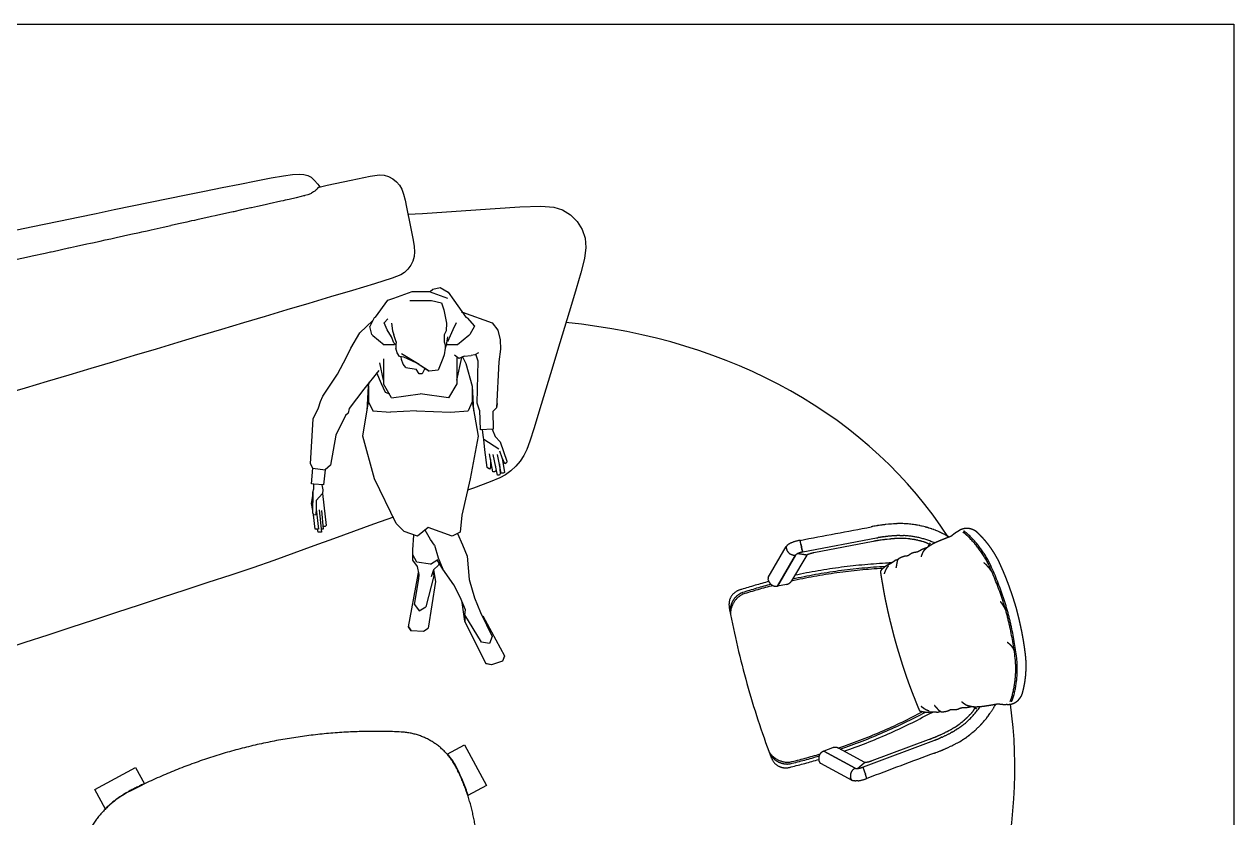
# Model space of a CAD drawing. Header units: millimetres. Extents: x 531326 to 536969, y 134342 to 139124.
# Drawn here: x 533308 to 536969, y 136461 to 138864 of the extents above; entities that cross this region are included whole.
import ezdxf

# ---------------------------------------------------------------- set-up
doc = ezdxf.new("R2010")
doc.units = ezdxf.units.MM
doc.header["$LTSCALE"] = 500
doc.linetypes.add('DASH', pattern=[0.35, 0.25, -0.1])
doc.layers.add('图框2', color=51, linetype='Continuous')

# ---------------------------------------------------------------- blocks, each defined once
blk = doc.blocks.new('A$C2E7535AB')
at = {"color": 1, "linetype": 'DASH', "ltscale": 200}
blk.add_lwpolyline([(1880.3, 1671.6), (1934.3, 1667.8), (1989, 1663.8), (2044, 1659.9), (2099.1, 1655.9), (2154.4, 1651.8), (2209.7, 1647.7), (2265.1, 1643.6), (2320.7, 1639.5), (2376.3, 1635.3), (2431.9, 1631), (2487.5, 1626.8), (2542.6, 1622.5), (2596.5, 1618.2), (2647.2, 1614), (2692.6, 1610), (2730.3, 1606), (2757.9, 1602), (2777.6, 1597.7), (2791.4, 1592.7), (2801.4, 1586.5), (2809.7, 1578.7), (2816.9, 1568), (2824, 1552.9), (2827.1, 1543.5)], dxfattribs=at)
at = {"color": 8, "linetype": 'DASH', "ltscale": 200}
for points in [[(2824.8, 1543.7), (2850.4, 1542.1), (2924.1, 1537.5), (2982.9, 1533.2), (3011.4, 1529.2), (3024.3, 1524.1), (3036.1, 1516.5), (3046.5, 1506.7), (3054.7, 1495.1), (3060.6, 1482.3), (3063.9, 1468.8), (3064.9, 1453.2), (3064.2, 1433.8), (3062.6, 1412.9), (3061.1, 1392.4), (3059.5, 1372.1), (3057.9, 1351.9), (3056.3, 1331.5), (3054.7, 1310.5), (3052.5, 1291.3), (3049.1, 1275.8), (3044, 1262.7), (3036.6, 1250.5), (3027, 1239.8), (3015.6, 1230.9), (3003, 1224.2), (2989.6, 1220), (2961.8, 1217.5), (2906, 1216.1), (2836.4, 1215.1), (2767.3, 1214.2), (2698.4, 1213.3), (2629.5, 1212.4), (2560.7, 1211.5), (2491.8, 1210.7), (2422.9, 1209.8), (2354, 1208.9), (2285.1, 1208), (2216.2, 1207.1), (2147.4, 1206.2), (2078.5, 1205.3), (2009.6, 1204.4), (1940.7, 1203.5), (1871.8, 1202.6), (1803, 1201.7), (1734.1, 1200.8)], [(1827.5, 1587.3), (1851.6, 1585.8), (1869.2, 1584.7), (1877, 1584.2), (1900.4, 1582.8), (1924.3, 1581.3), (1928.6, 1581), (1932.7, 1580.8), (1973.2, 1578.3), (1988.8, 1577.3), (1989, 1577.3), (1991.3, 1577.2), (1997.1, 1576.8)], [(1997.1, 1576.8), (2045.4, 1573.9), (2046.1, 1573.8), (2050.9, 1573.5), (2069.9, 1572.4), (2102, 1570.4), (2113.2, 1569.7), (2119, 1569.4), (2142.8, 1567.9), (2158.6, 1567), (2175.5, 1565.9), (2191.9, 1564.9), (2215.2, 1563.5), (2215.6, 1563.5)], [(2215.6, 1563.5), (2237.9, 1562.1), (2264.8, 1560.4), (2271.8, 1560), (2288.5, 1559), (2300.4, 1558.3), (2328.5, 1556.5), (2337.6, 1556), (2361.4, 1554.5)], [(2702.1, 1533.9), (2665.5, 1536), (2661.2, 1536.3), (2653.4, 1536.8), (2629.2, 1538.2), (2611, 1539.3), (2609.2, 1539.4), (2609, 1539.4), (2580, 1541.2), (2556.3, 1542.6), (2554.4, 1542.7), (2549.1, 1543), (2507.1, 1545.6), (2498.4, 1546.1), (2487.6, 1546.8), (2483.4, 1547.1), (2441.9, 1549.6), (2434.2, 1550.1), (2425.3, 1550.6), (2410.5, 1551.5), (2385.2, 1553.1), (2362.9, 1554.4), (2361.4, 1554.5)], [(2824.8, 1543.7), (2824.6, 1543.5), (2823.5, 1543.1), (2823.3, 1543), (2821.5, 1542.2), (2820.6, 1542.1), (2819.7, 1541.2), (2817.5, 1539.3), (2817.2, 1539.2), (2814.5, 1537.8), (2811.9, 1536.6), (2808.9, 1535.7), (2807.3, 1535), (2805, 1533.8), (2797.7, 1532.1), (2796.3, 1531.7), (2788.6, 1530.9), (2785.7, 1530.6), (2776.2, 1530.5), (2775.1, 1530.5), (2772.4, 1530.5), (2765.1, 1530.7), (2749.4, 1531.3), (2728, 1532.5), (2714.8, 1533.2), (2708.9, 1533.5), (2702.1, 1533.9)]]:
    blk.add_lwpolyline(points, dxfattribs=at)
at = {"color": 3, "linetype": 'DASH', "ltscale": 200}
for points in [[(3060.9, 1390.6), (3103.9, 1381.4), (3175.6, 1366.1), (3247.2, 1350.8), (3319.4, 1335.3), (3392.7, 1319.6), (3454.4, 1304.4), (3491.7, 1290.8), (3514.8, 1275.4), (3533.9, 1254.5), (3547.9, 1229.7), (3555.7, 1202.3), (3557.1, 1174.1), (3551.8, 1146.8), (3538.5, 1115.9), (3515.9, 1076.9), (3488.8, 1034.4), (3462.2, 992.9), (3435.9, 951.8), (3409.6, 910.8), (3383.4, 869.8), (3357.1, 828.7), (3330.8, 787.7), (3304.5, 746.7), (3278.1, 705.4), (3251.3, 663.7), (3228, 628.5), (3211.8, 606.7), (3198.3, 592.2), (3182.8, 579.2), (3165.8, 567.9), (3147.6, 558.6), (3128.7, 551.6), (3109.5, 547), (3078.8, 543.3), (3025.2, 539), (3005.5, 537.6)], [(2768, 521), (2703.9, 516.5), (2639.8, 512), (2575.7, 507.6), (2511.7, 503.1), (2447.5, 498.6), (2383.2, 494.1), (2316.7, 490), (2245.9, 486.7), (2173, 483.8), (2100.3, 480.9), (2027.6, 478.1), (1954.9, 475.2), (1882.2, 472.3), (1809.5, 469.4), (1736.8, 466.5), (1664.1, 463.6), (1590.4, 460.8), (1514.5, 458.2), (1452.4, 458.5), (1432.8, 462.2)]]:
    blk.add_lwpolyline(points, dxfattribs=at)
blk = doc.blocks.new('A$C29EE3049')
at = {"color": 8, "linetype": 'DASH', "ltscale": 200}
for points in [[(218.6, 917.5), (218.6, 984.5), (358.6, 984.5), (358.6, 928.3)], [(358.6, 50.3), (358.6, 0), (218.6, 0), (218.6, 67.4)]]:
    blk.add_lwpolyline(points, dxfattribs=at)
at = {"color": 1, "linetype": 'DASH', "ltscale": 200}
blk.add_lwpolyline([(308, 929.9, 0.39991), (1.2, 644.4, 0.140338), (108.5, 160.9, 0.247908), (263.8, 57.4, 0.12641), (1045.9, 172.7, 0.179144), (1147.5, 267.1, 0.108527), (1212.3, 519.6, 0.270507), (1117, 697, 0.132507)], format="xyb", close=True, dxfattribs=at)
at = {"color": 8, "linetype": 'DASH', "ltscale": 200, "elevation": 0}
blk.add_lwpolyline([(1207.3, 571.9), (1266.5, 571.9), (1266.5, 431.9), (1202.9, 431.9)], dxfattribs=at)
at = {"color": 8, "linetype": 'DASH', "ltscale": 200}
for centre, radius, start, end in [((304.5, 626), 304.9, 89.3473, 106.3584), ((280.8, -686), 1617.2, 87.2406, 89.036), ((1012.7, 526.6), 200.8, 357.9857, 13.0403), ((605.2, 540.9), 608.5, 349.6792, 357.9857), ((284.1, 256.2), 200.8, 250.9829, 264.1829), ((430.6, 1637), 1589.4, 263.9744, 267.4067)]:
    blk.add_arc(centre, radius, start, end, dxfattribs=at)
blk = doc.blocks.new('A$C39B03223')
at = {"color": 8, "linetype": 'DASH', "ltscale": 200}
for p, q in [((222.9, 805.5), (222.8, 805.4)), ((222.9, 805.5), (222.9, 805.5)), ((374.8, 818.3), (374.8, 818.3)), ((374.8, 818.3), (374.8, 818.3)), ((526.8, 805.4), (526.7, 805.5)), ((526.7, 805.5), (526.7, 805.5)), ((123.8, 638.9), (113.3, 649.2)), ((626.2, 640.1), (635.5, 649.2)), ((643.1, 630.7), (643, 630.8)), ((64.4, 553.8), (65.2, 557.3)), ((64.4, 553.8), (65.2, 557.3)), ((67.4, 566.1), (68.4, 569.5)), ((67.4, 566.1), (68.4, 569.5)), ((68.4, 569.5), (68.6, 570.3)), ((68.4, 569.5), (68.6, 570.3)), ((68.6, 570.3), (68.9, 571.3)), ((68.6, 570.3), (68.9, 571.3)), ((68.9, 571.3), (69.5, 573)), ((68.9, 571.3), (69.5, 573)), ((69.5, 573), (70.6, 576.5)), ((69.5, 573), (70.6, 576.5)), ((678.2, 576.5), (679.3, 573)), ((678.2, 576.5), (679.3, 573)), ((679.3, 573), (679.9, 571.3)), ((679.3, 573), (679.9, 571.3)), ((679.9, 571.3), (680.2, 570.3)), ((679.9, 571.3), (680.2, 570.3)), ((680.2, 570.3), (680.4, 569.5)), ((680.2, 570.3), (680.4, 569.5)), ((680.4, 569.5), (681.4, 566.1)), ((680.4, 569.5), (681.4, 566.1)), ((683.6, 557.3), (684.4, 553.8)), ((683.6, 557.3), (684.4, 553.8)), ((58.1, 518.1), (58.6, 521.7)), ((58.1, 518.1), (58.6, 521.7)), ((690.2, 521.7), (690.7, 518.1)), ((690.2, 521.7), (690.7, 518.1)), ((36.2, 269.8), (55.5, 496.5)), ((36.2, 269.8), (55.5, 496.5)), ((55.5, 496.5), (55.7, 498.4)), ((55.5, 496.5), (55.7, 498.4)), ((55.7, 498.4), (55.9, 500.2)), ((55.7, 498.4), (55.9, 500.2)), ((692.9, 500.2), (693.1, 498.4)), ((692.9, 500.2), (693.1, 498.4)), ((693.1, 498.4), (693.3, 496.5)), ((693.1, 498.4), (693.3, 496.5)), ((693.3, 496.5), (712.6, 269.8)), ((693.3, 496.5), (712.6, 269.8)), ((20.7, 270.1), (13.4, 270.7)), ((13.4, 270.7), (20.7, 270.1)), ((27.6, 269.7), (20.7, 270.1)), ((20.7, 270.1), (27.6, 269.7)), ((30.6, 269.6), (27.6, 269.7)), ((27.6, 269.7), (30.6, 269.6)), ((33, 269.6), (30.6, 269.6)), ((30.6, 269.6), (33, 269.6)), ((34.1, 269.6), (33, 269.6)), ((33, 269.6), (34.1, 269.6)), ((34.9, 269.7), (34.1, 269.6)), ((34.1, 269.6), (34.9, 269.7)), ((35.7, 269.7), (34.9, 269.7)), ((34.9, 269.7), (35.7, 269.7)), ((36, 269.7), (35.7, 269.7)), ((35.7, 269.7), (36, 269.7)), ((36.2, 269.8), (36, 269.7)), ((36, 269.7), (36.2, 269.8)), ((36.7, 252.9), (47.4, 276.3)), ((36.7, 252.9), (47.4, 276.3)), ((47.4, 276.3), (36.7, 252.9)), ((48.5, 278.9), (111.2, 213.7)), ((712.1, 252.9), (701.5, 276.3)), ((712.1, 252.9), (701.5, 276.3)), ((712.1, 252.9), (701.5, 276.3)), ((712.6, 269.8), (712.8, 269.7)), ((712.6, 269.8), (712.8, 269.7)), ((712.8, 269.7), (713.1, 269.7)), ((712.8, 269.7), (713.1, 269.7)), ((713.1, 269.7), (713.9, 269.7)), ((713.1, 269.7), (713.9, 269.7)), ((713.9, 269.7), (714.7, 269.6)), ((713.9, 269.7), (714.7, 269.6)), ((714.7, 269.6), (715.8, 269.6)), ((714.7, 269.6), (715.8, 269.6)), ((715.8, 269.6), (718.2, 269.6)), ((715.8, 269.6), (718.2, 269.6)), ((718.2, 269.6), (721.2, 269.7)), ((718.2, 269.6), (721.2, 269.7)), ((721.2, 269.7), (728.1, 270.1)), ((721.2, 269.7), (728.1, 270.1)), ((728.1, 270.1), (735.4, 270.7)), ((728.1, 270.1), (735.4, 270.7)), ((10.4, 224.8), (16.5, 224.8)), ((10.4, 224.8), (16.5, 224.8)), ((36.8, 252.2), (36.7, 252.9)), ((36.8, 252.2), (36.7, 252.9)), ((36.8, 252.2), (36.7, 252.9)), ((36.9, 251.5), (36.8, 252.2)), ((36.9, 251.5), (36.8, 252.2)), ((36.9, 251.5), (36.8, 252.2)), ((37.1, 250.9), (36.9, 251.5)), ((37.1, 250.9), (36.9, 251.5)), ((37.1, 250.9), (36.9, 251.5)), ((37.2, 250.3), (37.1, 250.9)), ((37.2, 250.3), (37.1, 250.9)), ((37.2, 250.3), (37.1, 250.9)), ((37.4, 249.7), (37.2, 250.3)), ((37.4, 249.7), (37.2, 250.3)), ((37.4, 249.7), (37.2, 250.3)), ((37.6, 249.2), (37.4, 249.7)), ((37.6, 249.2), (37.4, 249.7)), ((37.6, 249.2), (37.4, 249.7)), ((37.8, 248.7), (37.6, 249.2)), ((37.8, 248.7), (37.6, 249.2)), ((37.8, 248.7), (37.6, 249.2)), ((37.9, 248.4), (37.8, 248.7)), ((37.9, 248.4), (37.8, 248.7)), ((37.9, 248.4), (37.8, 248.7)), ((38, 248.2), (37.9, 248.4)), ((38, 248.2), (37.9, 248.4)), ((38, 248.2), (37.9, 248.4)), ((38.1, 248), (38, 248.2)), ((38.1, 248), (38, 248.2)), ((38.1, 248), (38, 248.2)), ((38.2, 247.8), (38.1, 248)), ((38.2, 247.8), (38.1, 248)), ((38.2, 247.8), (38.1, 248)), ((38.3, 247.6), (38.2, 247.8)), ((38.3, 247.6), (38.2, 247.8)), ((38.3, 247.6), (38.2, 247.8)), ((38.4, 247.4), (38.3, 247.6)), ((38.4, 247.4), (38.3, 247.6)), ((38.4, 247.4), (38.3, 247.6)), ((38.5, 247.1), (38.4, 247.4)), ((38.5, 247.1), (38.4, 247.4)), ((38.5, 247.1), (38.4, 247.4)), ((38.6, 246.9), (38.5, 247.1)), ((38.6, 246.9), (38.5, 247.1)), ((38.6, 246.9), (38.5, 247.1)), ((38.7, 246.7), (38.6, 246.9)), ((38.7, 246.7), (38.6, 246.9)), ((38.7, 246.7), (38.6, 246.9)), ((38.9, 246.5), (38.7, 246.7)), ((38.9, 246.5), (38.7, 246.7)), ((38.9, 246.5), (38.7, 246.7)), ((39, 246.4), (38.9, 246.5)), ((38.9, 246.5), (38.9, 246.5)), ((39, 246.4), (38.9, 246.5)), ((38.9, 246.5), (38.9, 246.5)), ((39, 246.4), (38.9, 246.5)), ((38.9, 246.5), (38.9, 246.5)), ((39.1, 246.3), (39, 246.4)), ((39.1, 246.3), (39, 246.4)), ((39.1, 246.3), (39, 246.4)), ((39.1, 246.2), (39.1, 246.3)), ((39.1, 246.2), (39.1, 246.3)), ((39.1, 246.2), (39.1, 246.3)), ((39.2, 246.1), (39.1, 246.2)), ((39.2, 246.1), (39.1, 246.2)), ((39.2, 246.1), (39.1, 246.2)), ((39.3, 246), (39.2, 246.1)), ((39.3, 246), (39.2, 246.1)), ((39.3, 246), (39.2, 246.1)), ((39.4, 245.9), (39.3, 246)), ((39.3, 246), (39.3, 246)), ((39.4, 245.9), (39.3, 246)), ((39.3, 246), (39.3, 246)), ((39.4, 245.9), (39.3, 246)), ((39.3, 246), (39.3, 246)), ((114.9, 168.2), (39.4, 245.9)), ((114.9, 168.2), (39.4, 245.9)), ((39.4, 245.9), (114.9, 168.2)), ((633.9, 168.2), (709.4, 245.9)), ((633.9, 168.2), (709.4, 245.9)), ((709.4, 245.9), (633.9, 168.2)), ((709.4, 245.9), (709.5, 246)), ((709.4, 245.9), (709.5, 246)), ((709.4, 245.9), (709.5, 246)), ((709.5, 246), (709.6, 246.1)), ((709.5, 246), (709.6, 246.1)), ((709.5, 246), (709.6, 246.1)), ((709.5, 246), (709.5, 246)), ((709.5, 246), (709.5, 246)), ((709.5, 246), (709.5, 246)), ((709.6, 246.1), (709.7, 246.2)), ((709.6, 246.1), (709.7, 246.2)), ((709.6, 246.1), (709.7, 246.2)), ((709.7, 246.3), (709.8, 246.4)), ((709.7, 246.3), (709.8, 246.4)), ((709.7, 246.3), (709.8, 246.4)), ((709.7, 246.2), (709.7, 246.3)), ((709.7, 246.2), (709.7, 246.3)), ((709.7, 246.2), (709.7, 246.3)), ((709.8, 246.4), (709.9, 246.5)), ((709.8, 246.4), (709.9, 246.5)), ((709.8, 246.4), (709.9, 246.5)), ((709.9, 246.5), (710.1, 246.7)), ((709.9, 246.5), (710.1, 246.7)), ((709.9, 246.5), (710.1, 246.7)), ((709.9, 246.5), (709.9, 246.5)), ((709.9, 246.5), (709.9, 246.5)), ((709.9, 246.5), (709.9, 246.5)), ((710.1, 246.7), (710.2, 246.9)), ((710.1, 246.7), (710.2, 246.9)), ((710.1, 246.7), (710.2, 246.9)), ((710.2, 246.9), (710.3, 247.1)), ((710.2, 246.9), (710.3, 247.1)), ((710.2, 246.9), (710.3, 247.1)), ((710.3, 247.1), (710.4, 247.4)), ((710.3, 247.1), (710.4, 247.4)), ((710.3, 247.1), (710.4, 247.4)), ((710.4, 247.4), (710.5, 247.6)), ((710.4, 247.4), (710.5, 247.6)), ((710.4, 247.4), (710.5, 247.6)), ((710.5, 247.6), (710.6, 247.8)), ((710.5, 247.6), (710.6, 247.8)), ((710.5, 247.6), (710.6, 247.8)), ((710.6, 247.8), (710.7, 248)), ((710.6, 247.8), (710.7, 248)), ((710.6, 247.8), (710.7, 248)), ((710.7, 248), (710.8, 248.2)), ((710.7, 248), (710.8, 248.2)), ((710.7, 248), (710.8, 248.2)), ((710.8, 248.2), (710.9, 248.4)), ((710.8, 248.2), (710.9, 248.4)), ((710.8, 248.2), (710.9, 248.4)), ((710.9, 248.4), (711, 248.7)), ((710.9, 248.4), (711, 248.7)), ((710.9, 248.4), (711, 248.7)), ((711, 248.7), (711.2, 249.2)), ((711, 248.7), (711.2, 249.2)), ((711, 248.7), (711.2, 249.2)), ((711.2, 249.2), (711.4, 249.7)), ((711.2, 249.2), (711.4, 249.7)), ((711.2, 249.2), (711.4, 249.7)), ((711.4, 249.7), (711.6, 250.3)), ((711.4, 249.7), (711.6, 250.3)), ((711.4, 249.7), (711.6, 250.3)), ((711.6, 250.3), (711.7, 250.9)), ((711.6, 250.3), (711.7, 250.9)), ((711.6, 250.3), (711.7, 250.9)), ((711.7, 250.9), (711.9, 251.5)), ((711.7, 250.9), (711.9, 251.5)), ((711.7, 250.9), (711.9, 251.5)), ((711.9, 251.5), (712, 252.2)), ((711.9, 251.5), (712, 252.2)), ((711.9, 251.5), (712, 252.2)), ((712, 252.2), (712.1, 252.9)), ((712, 252.2), (712.1, 252.9)), ((712, 252.2), (712.1, 252.9)), ((738.4, 224.8), (732.3, 224.8)), ((738.4, 224.8), (732.3, 224.8)), ((117.4, 196.3), (114.9, 168.2)), ((631.4, 196.3), (633.9, 168.2)), ((105.4, 60.5), (105.4, 60)), ((105.4, 60), (105.4, 59.7)), ((110.4, 60.7), (110.4, 59.8)), ((110.4, 59.8), (110.4, 59.7)), ((638.4, 59.8), (638.4, 60.7)), ((638.4, 59.7), (638.4, 59.8)), ((643.4, 60), (643.4, 60.5)), ((643.4, 59.7), (643.4, 60))]:
    blk.add_line(p, q, dxfattribs=at)
at = {"color": 1, "linetype": 'DASH', "ltscale": 200}
for p, q in [((112.2, 708.4), (107.4, 703.8)), ((641.4, 703.8), (637.3, 707.7)), ((71.9, 660.8), (69.7, 657.4)), ((74.2, 664.1), (71.9, 660.8)), ((77.6, 669), (75.3, 665.8)), ((81.2, 673.9), (78.8, 670.7)), ((82.4, 675.5), (81.2, 673.9)), ((86.1, 680.2), (82.4, 675.5)), ((88.6, 683.3), (86.1, 680.2)), ((662.7, 680.2), (660.2, 683.3)), ((666.4, 675.5), (662.7, 680.2)), ((667.6, 673.9), (666.4, 675.5)), ((670, 670.7), (667.6, 673.9)), ((673.5, 665.8), (671.2, 669)), ((676.9, 660.8), (674.6, 664.1)), ((679.1, 657.4), (676.9, 660.8)), ((50.1, 622.4), (48.4, 618.7)), ((51, 624.2), (50.1, 622.4)), ((54.5, 631.4), (51.8, 626)), ((57.4, 636.7), (55.5, 633.2)), ((58.3, 638.5), (57.4, 636.7)), ((61.3, 643.7), (58.3, 638.5)), ((63.3, 647.2), (61.3, 643.7)), ((105.7, 630.7), (103, 626.3)), ((105.8, 630.8), (105.7, 630.7)), ((117.1, 644.3), (115.1, 642.4)), ((121.1, 647.4), (121, 647.3)), ((633.7, 642.4), (631.7, 644.3)), ((645.8, 626.3), (643.1, 630.7)), ((687.5, 643.7), (685.5, 647.2)), ((690.5, 638.5), (687.5, 643.7)), ((691.4, 636.7), (690.5, 638.5)), ((693.3, 633.2), (691.4, 636.7)), ((697, 626), (694.3, 631.4)), ((698.7, 622.4), (697.9, 624.2)), ((700.4, 618.7), (698.7, 622.4)), ((36.7, 588.8), (35.4, 584.9)), ((37.4, 591.1), (36.9, 589.6)), ((39.3, 596.4), (37.4, 591.1)), ((40.3, 599.2), (39.6, 597.2)), ((40.7, 600.2), (40.3, 599.2)), ((42.1, 603.9), (40.7, 600.2)), ((42.8, 605.8), (42.4, 604.7)), ((43.6, 607.7), (42.8, 605.8)), ((45.1, 611.4), (43.6, 607.7)), ((46.7, 615.1), (45.1, 611.4)), ((48.4, 618.7), (46.7, 615.1)), ((83.6, 586.9), (81.6, 581.7)), ((84.5, 589.2), (83.6, 586.9)), ((85.6, 592), (84.5, 589.2)), ((85.8, 592.5), (85.6, 592)), ((86.7, 594.6), (85.8, 592.5)), ((88, 597.5), (87.8, 597.1)), ((88.9, 599.6), (88, 597.5)), ((90.1, 602.2), (88.9, 599.6)), ((90.2, 602.4), (90.1, 602.2)), ((92.5, 607.3), (91.7, 605.7)), ((94.2, 610.5), (93.3, 608.9)), ((95, 612.1), (94.9, 612)), ((98.4, 618.4), (96.7, 615.3)), ((100.2, 621.6), (98.4, 618.4)), ((650.4, 618.4), (648.6, 621.6)), ((652.1, 615.3), (650.4, 618.4)), ((653.9, 612), (653.8, 612.1)), ((655.5, 608.9), (654.6, 610.5)), ((657.1, 605.7), (656.3, 607.3)), ((658.7, 602.2), (658.6, 602.4)), ((659.9, 599.6), (658.7, 602.2)), ((660.8, 597.5), (659.9, 599.6)), ((661, 597.1), (660.8, 597.5)), ((663, 592.5), (662.1, 594.6)), ((663.2, 592), (663, 592.5)), ((664.3, 589.2), (663.2, 592)), ((665.2, 586.9), (664.3, 589.2)), ((667.2, 581.7), (665.2, 586.9)), ((702.1, 615.1), (700.4, 618.7)), ((703.7, 611.4), (702.1, 615.1)), ((705.2, 607.7), (703.7, 611.4)), ((706, 605.8), (705.2, 607.7)), ((706.4, 604.7), (706, 605.8)), ((708.1, 600.2), (706.7, 603.9)), ((708.5, 599.2), (708.1, 600.2)), ((709.2, 597.2), (708.5, 599.2)), ((711.4, 591.1), (709.5, 596.4)), ((711.9, 589.6), (711.4, 591.1)), ((713.4, 584.9), (712.1, 588.8)), ((26.8, 549.7), (26.1, 545.7)), ((28.3, 557.6), (27.2, 551.7)), ((28.8, 559.6), (28.3, 557.6)), ((29.2, 561.6), (28.8, 559.6)), ((30.1, 565.5), (29.2, 561.6)), ((30.5, 567.5), (30.1, 565.5)), ((30.6, 567.6), (30.5, 567.5)), ((31, 569.4), (30.6, 567.6)), ((31.5, 571.4), (31, 569.4)), ((33.1, 577.2), (31.5, 571.4)), ((34.8, 583), (33.1, 577.2)), ((35.4, 584.9), (35.1, 583.9)), ((73.2, 552.5), (72.9, 551.3)), ((73.8, 555.1), (73.2, 552.5)), ((74.6, 558.3), (74.5, 557.8)), ((74.8, 559.2), (74.6, 558.3)), ((74.9, 559.6), (74.8, 559.2)), ((75, 560), (74.9, 559.6)), ((75.1, 560.1), (75, 560)), ((75.2, 560.5), (75.1, 560.1)), ((75.3, 560.9), (75.2, 560.5)), ((75.5, 561.8), (75.3, 560.9)), ((76, 563.5), (75.5, 561.8)), ((76.5, 565.3), (76, 563.5)), ((76.6, 565.9), (76.5, 565.3)), ((77.4, 568.7), (77.4, 568.6)), ((78, 570.5), (77.8, 569.9)), ((79.6, 575.6), (78.5, 572.2)), ((80.8, 579.1), (79.6, 575.6)), ((669.2, 575.6), (668.1, 579.1)), ((670.3, 572.2), (669.2, 575.6)), ((671, 569.9), (670.8, 570.5)), ((671.4, 568.6), (671.4, 568.7)), ((672.4, 565.3), (672.2, 565.9)), ((672.8, 563.5), (672.4, 565.3)), ((673.3, 561.8), (672.8, 563.5)), ((673.5, 560.9), (673.3, 561.8)), ((673.6, 560.5), (673.5, 560.9)), ((673.8, 560.1), (673.6, 560.5)), ((673.8, 560), (673.8, 560.1)), ((673.9, 559.6), (673.8, 560)), ((674, 559.2), (673.9, 559.6)), ((674.2, 558.3), (674, 559.2)), ((674.3, 557.8), (674.2, 558.3)), ((675.6, 552.5), (675, 555.1)), ((675.9, 551.3), (675.6, 552.5)), ((713.7, 583.9), (713.4, 584.9)), ((715.7, 577.2), (714, 583)), ((717.3, 571.4), (715.7, 577.2)), ((717.8, 569.4), (717.3, 571.4)), ((718.2, 567.6), (717.8, 569.4)), ((718.3, 567.5), (718.2, 567.6)), ((718.7, 565.5), (718.3, 567.5)), ((719.6, 561.6), (718.7, 565.5)), ((720, 559.6), (719.6, 561.6)), ((720.5, 557.6), (720, 559.6)), ((721.6, 551.7), (720.5, 557.6)), ((722.7, 545.7), (722, 549.7)), ((21.7, 517.8), (21.1, 513.8)), ((21.9, 519.8), (21.7, 517.8)), ((22.5, 523.8), (22.2, 521.8)), ((22.8, 525.8), (22.5, 523.8)), ((23, 527.8), (22.8, 525.8)), ((23.3, 529.8), (23, 527.8)), ((23.7, 531.8), (23.3, 529.8)), ((24, 533.8), (23.7, 531.8)), ((25.4, 541.8), (24, 533.8)), ((26.1, 545.7), (25.4, 541.8)), ((66.7, 515.6), (66.2, 512)), ((67.2, 519.2), (66.9, 517.4)), ((67.5, 521), (67.2, 519.2)), ((68.3, 526.3), (67.8, 522.8)), ((69.4, 532.8), (68.3, 526.3)), ((69.5, 533.5), (69.4, 532.8)), ((69.9, 535.8), (69.5, 533.5)), ((70.2, 537.1), (69.9, 535.8)), ((70.8, 540.6), (70.4, 538.6)), ((70.9, 541.4), (70.8, 540.6)), ((71.5, 544.2), (70.9, 541.4)), ((72.2, 547.7), (71.8, 546)), ((677, 546), (676.6, 547.7)), ((677.9, 541.4), (677.3, 544.2)), ((678, 540.6), (677.9, 541.4)), ((678.4, 538.6), (678, 540.6)), ((678.9, 535.8), (678.6, 537.1)), ((679.3, 533.5), (678.9, 535.8)), ((679.4, 532.8), (679.3, 533.5)), ((680.5, 526.3), (679.4, 532.8)), ((681, 522.8), (680.5, 526.3)), ((681.6, 519.2), (681.3, 521)), ((681.9, 517.4), (681.6, 519.2)), ((682.6, 512), (682.1, 515.6)), ((723.4, 541.8), (722.7, 545.7)), ((724.8, 533.8), (723.4, 541.8)), ((725.1, 531.8), (724.8, 533.8)), ((725.5, 529.8), (725.1, 531.8)), ((725.8, 527.8), (725.5, 529.8)), ((726, 525.8), (725.8, 527.8)), ((726.3, 523.8), (726, 525.8)), ((726.6, 521.8), (726.3, 523.8)), ((727.1, 517.8), (726.9, 519.8)), ((727.7, 513.8), (727.1, 517.8)), ((19.4, 497.8), (19, 493.8)), ((19.5, 499.8), (19.4, 497.8)), ((20.2, 505.8), (19.7, 501.8)), ((20.4, 507.8), (20.2, 505.8)), ((63, 483.1), (47.7, 301.3)), ((63.3, 486.7), (63, 483.1)), ((63.6, 490.3), (63.4, 488.5)), ((64.1, 495.3), (64, 493.9)), ((64.6, 499.4), (64.4, 497.6)), ((65.1, 504), (64.8, 501.1)), ((65.2, 504.8), (65.1, 504)), ((65.7, 508.4), (65.5, 506.9)), ((66.2, 512), (65.7, 508.4)), ((683.1, 508.4), (682.6, 512)), ((683.3, 506.9), (683.1, 508.4)), ((683.7, 504), (683.6, 504.8)), ((684, 501.1), (683.7, 504)), ((684.4, 497.6), (684.2, 499.4)), ((684.8, 493.9), (684.7, 495.3)), ((685.4, 488.5), (685.2, 490.3)), ((685.8, 483.1), (685.5, 486.7)), ((701.1, 301.3), (685.8, 483.1)), ((728.6, 505.8), (728.4, 507.8)), ((729.1, 501.8), (728.6, 505.8)), ((729.4, 497.8), (729.3, 499.8)), ((729.8, 493.8), (729.4, 497.8)), ((48.5, 278.9), (111.2, 213.7)), ((700.3, 278.9), (637.6, 213.7)), ((700.3, 278.9), (637.6, 213.7)), ((0.2, 244.7), (0.2, 244.6)), ((0.2, 244.6), (0.4, 243.2)), ((0.4, 243.2), (0.6, 241.8)), ((0.6, 241.8), (0.8, 240.6)), ((0.8, 240.6), (1.1, 239.4)), ((1.1, 239.4), (1.3, 238.3)), ((1.3, 238.3), (1.6, 237.2)), ((1.6, 237.2), (1.8, 236.1)), ((1.8, 236.1), (2.1, 235)), ((2.1, 235), (2.5, 234)), ((2.5, 234), (2.8, 233.1)), ((2.8, 233.1), (3, 232.5)), ((3, 232.5), (3.2, 232)), ((3.2, 232), (3.4, 231.6)), ((3.4, 231.6), (3.6, 231.1)), ((3.6, 231.1), (3.8, 230.6)), ((3.8, 230.6), (4.1, 230.1)), ((4.1, 230.1), (4.3, 229.7)), ((4.3, 229.7), (4.5, 229.3)), ((4.5, 229.3), (4.8, 228.9)), ((4.8, 228.9), (5, 228.5)), ((5, 228.5), (5.2, 228.2)), ((5.2, 228.2), (5.4, 227.8)), ((5.4, 227.8), (5.7, 227.5)), ((5.7, 227.5), (5.9, 227.2)), ((5.9, 227.2), (6.2, 226.8)), ((6.2, 226.8), (6.5, 226.5)), ((6.5, 226.5), (6.7, 226.3)), ((6.7, 226.3), (6.9, 226.1)), ((82.2, 148.4), (6.9, 226.1)), ((666.6, 148.4), (741.9, 226.1)), ((742.1, 226.3), (741.9, 226.1)), ((742.3, 226.5), (742.1, 226.3)), ((742.6, 226.8), (742.3, 226.5)), ((742.9, 227.2), (742.6, 226.8)), ((743.1, 227.5), (742.9, 227.2)), ((743.4, 227.8), (743.1, 227.5)), ((743.6, 228.2), (743.4, 227.8)), ((743.8, 228.5), (743.6, 228.2)), ((744, 228.9), (743.8, 228.5)), ((744.3, 229.3), (744, 228.9)), ((744.5, 229.7), (744.3, 229.3)), ((744.7, 230.1), (744.5, 229.7)), ((745, 230.6), (744.7, 230.1)), ((745.2, 231.1), (745, 230.6)), ((745.4, 231.6), (745.2, 231.1)), ((745.6, 232), (745.4, 231.6)), ((745.8, 232.5), (745.6, 232)), ((746, 233.1), (745.8, 232.5)), ((746.3, 234), (746, 233.1)), ((746.7, 235), (746.3, 234)), ((747, 236.1), (746.7, 235)), ((747.2, 237.2), (747, 236.1)), ((747.5, 238.3), (747.2, 237.2)), ((747.8, 239.4), (747.5, 238.3)), ((748, 240.6), (747.8, 239.4)), ((748.2, 241.8), (748, 240.6)), ((748.4, 243.2), (748.2, 241.8)), ((748.6, 244.6), (748.4, 243.2)), ((748.6, 244.7), (748.6, 244.6)), ((117.4, 196.3), (114.9, 168.2)), ((631.4, 196.3), (633.9, 168.2)), ((91.9, 146.8), (85.9, 146.8)), ((657, 146.8), (662.9, 146.8))]:
    blk.add_line(p, q, dxfattribs=at)
at = {"color": 8, "linetype": 'DASH', "ltscale": 200}
for centre, radius, start, end in [((283.3, 494.1), 317.2, 100.9934, 121.0478), ((373.4, -94.4), 912.4, 93.0496, 99.4918), ((373.4, -94.9), 908.3, 93.0488, 99.4918), ((382.1, -152.1), 970.5, 90.4352, 93.3845), ((382.1, -152.6), 966.4, 90.4352, 93.3852), ((367.5, -152.1), 970.5, 86.6155, 89.5648), ((367.5, -152.6), 966.4, 86.6148, 89.5648), ((376.2, -94.9), 908.3, 80.5082, 86.9512), ((376.2, -94.4), 912.4, 80.5082, 86.9504), ((466.3, 494.1), 317.2, 58.9522, 79.0066), ((283.3, 493.7), 313, 100.9934, 121.0529), ((466.3, 493.7), 313, 58.9471, 79.0066), ((160.2, 696.5), 80.2, 120.265, 132.6692), ((160.1, 696.3), 75.9, 120.2441, 132.6693), ((589.6, 696.3), 75.9, 47.3307, 59.7559), ((589.5, 696.5), 80.2, 47.3308, 59.735), ((305.2, 503.2), 245.4, 139.7643, 151.7296), ((305.2, 503.2), 245.4, 139.7643, 151.7296), ((443.6, 503.2), 245.4, 28.2704, 39.9943), ((443.6, 503.2), 245.4, 28.2704, 39.9943), ((308.4, 499.8), 249.9, 151.3685, 162.1235), ((308.4, 499.8), 249.9, 151.3685, 162.1235), ((440.5, 499.8), 249.9, 17.8765, 28.6315), ((440.5, 499.8), 249.9, 17.8765, 28.6315), ((753.3, 412.7), 703.2, 168.4262, 170.9329), ((753.3, 412.7), 703.2, 168.4262, 170.9329), ((242.7, 516.7), 182.1, 164.2483, 167.093), ((242.7, 516.7), 182.1, 164.2483, 167.093), ((506.1, 516.7), 182.1, 12.907, 15.7517), ((506.1, 516.7), 182.1, 12.907, 15.7517), ((-4.5, 412.7), 703.2, 9.0671, 11.5738), ((-4.5, 412.7), 703.2, 9.0671, 11.5738), ((677.5, 431.6), 625.4, 172.0506, 173.7105), ((677.5, 431.6), 625.4, 172.0506, 173.7105), ((-118.7, 548.4), 179.3, 351.4355, 352.0157), ((-118.7, 548.4), 179.3, 351.4355, 352.0157), ((303.4, 492.1), 165.8, 169.6709, 173.7541), ((445.4, 492.1), 165.8, 6.2459, 9.7717), ((867.5, 548.4), 179.3, 187.9843, 188.5645), ((867.5, 548.4), 179.3, 187.9843, 188.5645), ((71.3, 431.6), 625.4, 6.2895, 7.9494), ((71.3, 431.6), 625.4, 6.2895, 7.9494), ((1842.2, 119.8), 1747.8, 167.0971, 176.461), ((1842.8, 119.8), 1738.4, 167.4307, 176.7656), ((-1094, 119.8), 1738.4, 3.2344, 12.5231), ((-1093.4, 119.8), 1747.8, 3.539, 12.9029), ((-4.2, 82.5), 189, 84.6575, 88.7198), ((-4.2, 82.5), 189, 84.6575, 88.7198), ((103.2, 263), 67.3, 174.2007, 188.641), ((103.2, 263), 67.3, 174.2007, 188.641), ((39.6, 279.9), 8.51, 334.9535, 9.0971), ((39.6, 279.9), 8.51, 334.9535, 9.0971), ((39.6, 279.9), 8.51, 334.9536, 9.0968), ((65.5, 283.6), 17.6, 187.6845, 195.5466), ((65.5, 283.6), 17.6, 187.6845, 195.5466), ((709.2, 279.9), 8.51, 170.9032, 205.0464), ((709.2, 279.9), 8.51, 170.9029, 205.0465), ((709.2, 279.9), 8.51, 170.9029, 205.0465), ((645.6, 263), 67.3, 351.359, 5.7993), ((645.6, 263), 67.3, 351.359, 5.7993), ((753, 82.5), 189, 91.2802, 95.3425), ((753, 82.5), 189, 91.2802, 95.3425), ((14.3, 250.1), 25.4, 275.0095, 350.5318), ((14.3, 250.1), 25.4, 275.0095, 350.5318), ((734.5, 250.1), 25.4, 189.4682, 264.9905), ((734.5, 250.1), 25.4, 189.4682, 264.9905), ((653.6, 198.2), 22.3, 135.9299, 185.0504), ((1842.8, 119.8), 1738.4, 178.9814, 181.9544), ((1843.1, 119.8), 1733.7, 178.825, 181.9544), ((-1094.3, 119.8), 1733.7, 358.0456, 1.175), ((-1094, 119.8), 1738.4, 358.0456, 1.0186), ((164.2, 67.3), 59.3, 187.3969, 263.098), ((177.5, 73.8), 68.5, 191.8564, 252.7057), ((584.6, 67.3), 59.3, 276.902, 352.6031), ((571.3, 73.8), 68.5, 287.2943, 348.1436)]:
    blk.add_arc(centre, radius, start, end, dxfattribs=at)
at = {"color": 1, "linetype": 'DASH', "ltscale": 200}
for centre, radius, start, end in [((316, 494.1), 295.8, 134.8332, 140.2284), ((432.8, 494.1), 295.8, 39.7716, 45.1668), ((267.5, 530.7), 234.9, 144.8954, 145.3794), ((207.4, 576.2), 159.6, 143.7231, 144.4432), ((541.4, 576.2), 159.6, 35.5568, 36.2769), ((481.3, 530.7), 234.9, 34.6206, 35.1046), ((199.1, 553.3), 164.2, 153.7174, 154.4191), ((221.7, 544.8), 188.3, 152.0153, 152.6269), ((278.3, 521), 249.3, 146.8057, 149.5751), ((345.2, 478.7), 283.6, 149.1609, 149.743), ((453.4, 414.3), 409.5, 148.8281, 149.1885), ((173.1, 587.4), 80.1, 140.6657, 147.1587), ((162.5, 595), 67.1, 134.9624, 139.9459), ((140.7, 617.6), 35.6, 123.4972, 131.5204), ((608.1, 617.6), 35.6, 48.4796, 55.3369), ((586.3, 595), 67.1, 40.0541, 45.0376), ((575.7, 587.4), 80.1, 32.8413, 39.3343), ((295.4, 414.3), 409.5, 30.8115, 31.1719), ((403.6, 478.7), 283.6, 30.257, 30.8391), ((470.5, 521), 249.3, 30.4249, 33.1943), ((527.1, 544.8), 188.3, 27.3731, 27.9847), ((549.7, 553.3), 164.2, 25.5809, 26.2826), ((186.7, 540.1), 157.7, 161.693, 162.0195), ((172.5, 548.9), 141.4, 160.0402, 160.3955), ((185.3, 548), 153.7, 158.347, 158.6705), ((444.1, 442.6), 388.4, 156.7642, 156.9723), ((337.8, 488.4), 272.7, 156.492, 156.7879), ((243.6, 531.1), 169.2, 154.2414, 155.0516), ((496.7, 409.3), 450.1, 154.1331, 154.2871), ((218.9, 545), 140.9, 153.035, 153.7663), ((299.6, 504.7), 231, 152.3505, 152.7578), ((428.4, 436.4), 376.9, 151.9336, 152.2074), ((226.4, 544.1), 148, 151.6266, 151.9369), ((410.3, 444.7), 356.9, 151.4605, 151.6206), ((338.5, 444.7), 356.9, 28.3794, 28.5395), ((522.4, 544.1), 148, 28.0631, 28.3734), ((320.4, 436.4), 376.9, 27.7926, 28.0664), ((449.2, 504.7), 231, 27.2422, 27.6495), ((529.9, 545), 140.9, 26.2337, 26.965), ((252.1, 409.3), 450.1, 25.7129, 25.8669), ((505.2, 531.1), 169.2, 24.9484, 25.7586), ((411, 488.4), 272.7, 23.2121, 23.508), ((304.7, 442.6), 388.4, 23.0277, 23.2358), ((563.5, 548), 153.7, 21.3295, 21.653), ((576.3, 548.9), 141.4, 19.6045, 19.9598), ((562.1, 540.1), 157.7, 17.9805, 18.307), ((1215.2, 330.8), 1208.4, 169.4663, 169.562), ((219.2, 526), 193, 162.5379, 162.8201), ((326.1, 494.7), 259.4, 167.7977, 168.1973), ((311.5, 498.4), 244.3, 167.5132, 167.9376), ((259.7, 510.4), 191.1, 166.0317, 166.4804), ((514.5, 447.3), 453.6, 165.906, 166.069), ((371.9, 482.8), 306.7, 164.0575, 164.2671), ((263, 513.6), 193.5, 163.5089, 163.9904), ((405, 472.2), 341.5, 163.359, 163.5689), ((217.5, 528.5), 145.7, 162.9397, 163.2541), ((239, 521.9), 168.2, 162.5971, 162.9384), ((241.8, 523.6), 170.4, 160.0687, 160.9671), ((507, 523.6), 170.4, 19.0329, 19.9313), ((509.8, 521.9), 168.2, 17.0616, 17.4029), ((531.3, 528.5), 145.7, 16.7459, 17.0603), ((343.9, 472.2), 341.5, 16.4311, 16.641), ((485.8, 513.6), 193.5, 16.0096, 16.4911), ((377, 482.8), 306.7, 15.7329, 15.9425), ((234.3, 447.3), 453.6, 13.931, 14.094), ((489.1, 510.4), 191.1, 13.5196, 13.9683), ((437.3, 498.4), 244.3, 12.0624, 12.4868), ((422.7, 494.7), 259.4, 11.8027, 12.2023), ((529.6, 526), 193, 17.1799, 17.4621), ((-466.4, 330.8), 1208.4, 10.438, 10.5337), ((993.6, 391), 980.2, 172.8035, 173.0394), ((927.8, 398.7), 913.9, 172.2549, 172.3814), ((306.7, 481.9), 242.4, 171.5892, 172.0184), ((506.8, 451.2), 444.8, 170.748, 170.9817), ((400.7, 480.3), 335.3, 169.993, 170.263), ((286.5, 501.9), 219.1, 168.3977, 168.8759), ((462.3, 501.9), 219.1, 11.1241, 11.6023), ((348.1, 480.3), 335.3, 9.737, 10.007), ((242, 451.2), 444.8, 9.0183, 9.252), ((442.1, 481.9), 242.4, 7.9816, 8.4108), ((-179, 398.7), 913.9, 7.6186, 7.7451), ((-244.8, 391), 980.2, 6.9606, 7.1965), ((-98877.5, 8834.2), 99247.6, 355.050568, 355.177047), ((6177.7, -38.6), 6181.6, 175.05984, 175.09727), ((418.5, 461.5), 400.8, 174.2216, 174.5099), ((324.1, 472.9), 305.7, 173.0532, 173.4312), ((519.7, 447.4), 458.1, 174.8458, 175.0733), ((284.1, 470), 221.5, 174.2506, 174.7212), ((372.2, 460.4), 310.1, 173.7918, 174.1181), ((1268.3, 361.4), 1211.6, 173.5472, 173.6535), ((629.1, 432.7), 568.4, 173.0869, 173.262), ((1021.1, 384.1), 963.5, 172.6767, 172.8046), ((1843.1, 119.8), 1733.7, 167.6636, 176.9207), ((-1094.3, 119.8), 1733.7, 3.0793, 12.2976), ((-272.3, 384.1), 963.5, 7.1954, 7.3233), ((119.7, 432.7), 568.4, 6.738, 6.9131), ((-519.5, 361.4), 1211.6, 6.3465, 6.4528), ((376.6, 460.4), 310.1, 5.8819, 6.2082), ((464.7, 470), 221.5, 5.2788, 5.7494), ((229.1, 447.4), 458.1, 4.9267, 5.1542), ((424.7, 472.9), 305.7, 6.5688, 6.9468), ((330.3, 461.5), 400.8, 5.4901, 5.7784), ((-5428.9, -38.6), 6181.6, 4.90273, 4.94016), ((99626.3, 8834.2), 99247.6, 184.822953, 184.949432), ((138.8, 292.5), 91.5, 174.5136, 186.2365), ((610, 292.5), 91.5, 353.7635, 5.4864), ((129.5, 259), 130.1, 174.5008, 186.3287), ((89.5, 288), 42, 187.3967, 189.2659), ((683.3, 283.6), 17.6, 344.4534, 352.3155), ((683.3, 283.6), 17.6, 344.4534, 352.3155), ((659.3, 288), 42, 350.7341, 352.6033), ((619.3, 259), 130.1, 353.6713, 5.4992), ((10.1, 229.2), 4.48, 224.372, 274.3697), ((10.1, 229.2), 4.48, 224.372, 274.3697), ((738.7, 229.2), 4.48, 265.6303, 315.628), ((738.7, 229.2), 4.48, 265.6303, 315.628), ((95.2, 198.2), 22.3, 354.9496, 44.0701), ((95.2, 198.2), 22.3, 354.9496, 44.0701), ((653.6, 198.2), 22.3, 135.9299, 185.0504), ((85.8, 151.9), 5.05, 223.8501, 271.2745), ((91.8, 170), 23.2, 270.1656, 355.5549), ((1842.2, 119.8), 1747.8, 179.1098, 181.9544), ((657, 170), 23.2, 184.4451, 269.8344), ((-1093.4, 119.8), 1747.8, 358.0456, 0.8902), ((663, 151.9), 5.05, 268.7255, 316.1499), ((141.7, 56.2), 46.4, 175.0539, 240.5608), ((607.1, 56.2), 46.4, 299.4392, 4.9461), ((146.5, 72.3), 62.9, 243.9475, 268.5751), ((374.4, 2688.6), 2689, 265.1044, 274.8956), ((602.3, 72.3), 62.9, 271.4249, 296.0525)]:
    blk.add_arc(centre, radius, start, end, dxfattribs=at)
for points, weights in [([(325.1, 844.7), (274, 842), (223.6, 833.6)], [1, 0.998419789015, 1]), ([(374.8, 846.4), (349.9, 846.2), (325.1, 844.7)], [1, 0.999668656985, 1]), ([(424.5, 844.7), (399.7, 846.2), (374.8, 846.4)], [1, 0.999668656985, 1]), ([(526, 833.6), (475.6, 842), (424.5, 844.7)], [1, 0.998419789015, 1]), ([(223.6, 833.6), (169.3, 823), (121.8, 794.5)], [1, 0.984717516335, 1]), ([(627.8, 794.5), (580.4, 823), (526, 833.6)], [1, 0.984717516335, 1]), ([(108.4, 781.2), (94, 762), (102.8, 739.6)], [1, 0.874179481638, 1]), ([(121.8, 794.5), (113.7, 789.3), (108.4, 781.2)], [1, 0.977779726856, 1]), ([(641.2, 781.2), (635.9, 789.3), (627.8, 794.5)], [1, 0.977779726856, 1]), ([(646.8, 739.6), (655.6, 762), (641.2, 781.2)], [1, 0.874179481638, 1])]:
    blk.add_rational_spline(points, weights, degree=2, dxfattribs=at)
at = {"color": 8, "linetype": 'DASH', "ltscale": 200}
for points in [[(214.8, 788.7), (233.4, 800.8), (254.3, 805.6)], [(342, 804.9), (358.1, 811.3), (374.8, 813.8)], [(465.8, 791.6), (481, 804.1), (499, 805.2)], [(151.3, 531.9), (154.9, 530.1), (158.5, 528.4)], [(598.3, 531.9), (594.7, 530.1), (591.2, 528.4)], [(146.2, 508.2), (151.6, 500.7), (154.2, 498.4), (161.2, 492.4), (166.5, 488.6)], [(603.5, 508.2), (598, 500.7), (595.5, 498.4), (588.4, 492.4), (583.1, 488.6)]]:
    blk.add_open_spline(points, degree=2, dxfattribs=at)
at = {"color": 1, "linetype": 'DASH', "ltscale": 200}
for points, knots in [([(102.8, 739.6), (103.3, 737.4), (106.2, 725.8), (111.5, 715.5)], [0.581833165, 0.581833165, 0.581833165, 0.58298037, 0.587801886, 0.587801886, 0.587801886]), ([(638.1, 715.5), (643.4, 725.8), (646.4, 737.4), (646.8, 739.6)], [0.412198114, 0.412198114, 0.412198114, 0.41701963, 0.418166835, 0.418166835, 0.418166835]), ([(111.5, 715.5), (114.4, 684.7), (118.4, 656.6), (123.2, 640.2), (125.2, 635.2)], [0.58780189, 0.58780189, 0.58780189, 0.60073596, 0.61367003, 0.62060478, 0.62060478, 0.62060478]), ([(624.4, 635.2), (626.4, 640.2), (631.2, 656.6), (635.2, 684.7), (638.1, 715.5)], [0.37939522, 0.37939522, 0.37939522, 0.38632997, 0.39926404, 0.41219811, 0.41219811, 0.41219811]), ([(125.2, 635.2), (125.7, 619.8), (130.6, 604.9), (128.3, 592.4), (130.4, 580.8), (133.9, 572), (131.8, 566.2), (132.1, 552.1), (134.3, 543.5), (135.5, 541.6)], [0.6206048, 0.6206048, 0.6206048, 0.6405694, 0.660534, 0.6804986, 0.7004632, 0.7204278, 0.7403924, 0.7603569, 0.7681499, 0.7681499, 0.7681499]), ([(614.1, 541.6), (615.3, 543.5), (617.6, 552.1), (617.8, 566.2), (615.7, 572), (619.2, 580.8), (621.4, 592.4), (619, 604.9), (623.9, 619.8), (624.4, 635.2)], [0.2318501, 0.2318501, 0.2318501, 0.2396431, 0.2596076, 0.2795722, 0.2995368, 0.3195014, 0.339466, 0.3594306, 0.3793952, 0.3793952, 0.3793952]), ([(135.5, 541.6), (136.8, 537.4), (135.9, 532.8), (138.2, 527.8), (142.7, 514.6), (143.6, 505.2), (147.9, 492.7), (152.3, 484.7)], [0.7681499, 0.7681499, 0.7681499, 0.7832913, 0.8005398, 0.8177883, 0.8350368, 0.8522853, 0.8695338, 0.8695338, 0.8695338]), ([(597.3, 484.7), (601.7, 492.7), (606, 505.2), (606.9, 514.6), (611.4, 527.8), (613.7, 532.8), (612.8, 537.4), (614.1, 541.6)], [0.1304662, 0.1304662, 0.1304662, 0.1477147, 0.1649632, 0.1822117, 0.1994602, 0.2167087, 0.2318501, 0.2318501, 0.2318501]), ([(155.9, 480.2), (161.2, 479.2), (188.8, 476.3), (229.1, 472.1), (273.3, 469.2), (300.5, 467.8), (329.3, 467.2), (356.1, 466.4), (372, 466.4), (374.8, 466.4)], [0.8750224, 0.8750224, 0.8750224, 0.8849988, 0.9034497, 0.9219005, 0.9403513, 0.9588022, 0.977253, 0.9957038, 1, 1, 1]), ([(374.8, 466.4), (377.6, 466.4), (393.5, 466.4), (420.3, 467.2), (449.1, 467.8), (476.3, 469.2), (520.6, 472.1), (560.8, 476.3), (588.5, 479.2), (593.7, 480.2)], [0, 0, 0, 0.0042962, 0.022747, 0.0411978, 0.0596487, 0.0780995, 0.0965503, 0.1150012, 0.1249776, 0.1249776, 0.1249776])]:
    blk.add_open_spline(points, degree=2, knots=knots, dxfattribs=at)
at = {"color": 8, "linetype": 'DASH', "ltscale": 200}
for points, knots in [([(125.2, 635.2), (127, 630.9), (133.2, 619), (146.6, 610.9)], [0, 0, 0, 0.316865, 1, 1, 1]), ([(624.4, 635.2), (622.7, 630.9), (616.4, 619), (603.1, 610.9)], [0, 0, 0, 0.316865, 1, 1, 1]), ([(135.5, 541.6), (137.4, 538.7), (146.1, 534.4), (151.3, 531.9)], [0, 0, 0, 0.2655719, 0.701176, 0.701176, 0.701176]), ([(614.1, 541.6), (612.2, 538.7), (603.5, 534.4), (598.3, 531.9)], [0, 0, 0, 0.2655719, 0.701176, 0.701176, 0.701176])]:
    blk.add_open_spline(points, degree=2, knots=knots, dxfattribs=at)
at = {"color": 1, "linetype": 'DASH', "ltscale": 200}
for points in [[(152.3, 484.7), (153.1, 483.5), (153.9, 482.3)], [(153.9, 482.3), (154.9, 481.2), (155.9, 480.2)], [(593.7, 480.2), (594.7, 481.2), (595.7, 482.3)], [(595.7, 482.3), (596.5, 483.5), (597.3, 484.7)]]:
    blk.add_open_spline(points, degree=2, dxfattribs=at)
blk = doc.blocks.new('A$C0ACF2E9F')
at = {"color": 8}
for p, q in [((361.9, 1129.8), (370.4, 1137)), ((370.4, 1137), (391.8, 1142.7)), ((391.8, 1142.7), (416, 1128.4)), ((196.6, 1052.9), (233.7, 1104.2)), ((233.7, 1104.2), (252.2, 1109.9)), ((252.2, 1109.9), (307.7, 1129.8)), ((300.6, 1102.8), (366.2, 1102.8)), ((307.7, 1129.8), (359, 1129.8)), ((359, 1129.8), (414.6, 1109.9)), ((366.2, 1102.8), (396.1, 1095.6)), ((416, 1128.4), (433.1, 1104.2)), ((433.1, 1104.2), (470.2, 1052.9)), ((396.1, 1095.6), (403.2, 1074.3)), ((403.2, 1074.3), (411.8, 1034.4)), ((456.6, 1067.8), (459.4, 1067.8)), ((459.4, 1067.8), (549.1, 1035.4)), ((149, 1005), (188.2, 1042.2)), ((192.3, 1050.1), (178.9, 1024.7)), ((196.6, 1052.9), (192.3, 1050.1)), ((233.7, 1047.2), (222.3, 1035.8)), ((232.2, 1014.4), (222.3, 1035.8)), ((245.1, 1034.4), (247.9, 1011.6)), ((411.8, 1034.4), (410.3, 1011.6)), ((440.3, 1035.8), (430.3, 1014.4)), ((470.2, 1052.9), (474.4, 1050.1)), ((474.4, 1050.1), (495.8, 1025.8)), ((495.8, 1025.8), (481.6, 1000.2)), ((549.1, 1035.4), (566.9, 1013.6)), ((122, 958.6), (149, 1005)), ((185.2, 1000.2), (178.9, 1024.7)), ((188.1, 997.3), (185.2, 1000.2)), ((188.1, 997.3), (222.3, 968.8)), ((245.1, 993.1), (232.2, 1014.4)), ((252.2, 974.5), (245.1, 993.1)), ((247.9, 1011.6), (252.2, 998.8)), ((259.3, 977.4), (252.2, 998.8)), ((410.3, 1011.6), (404.6, 998.8)), ((404.6, 998.8), (404.6, 977.4)), ((414.6, 993.1), (411.8, 974.5)), ((430.3, 1014.4), (414.6, 977.4)), ((478.7, 997.3), (444.5, 968.8)), ((481.6, 1000.2), (478.7, 997.3)), ((566.9, 1013.6), (573.9, 983.6)), ((108.7, 931.8), (122, 958.6)), ((253.6, 968.8), (222.3, 968.8)), ((257.9, 968.8), (252.2, 974.5)), ((259.3, 977.4), (257.9, 968.8)), ((257.9, 968.8), (257.9, 958.9)), ((262.2, 944.6), (257.9, 958.9)), ((404.6, 977.4), (407.5, 968.8)), ((407.5, 958.9), (404.6, 938.9)), ((411.8, 970.3), (407.5, 958.9)), ((407.5, 968.8), (407.5, 958.9)), ((411.8, 974.5), (411.8, 970.3)), ((444.5, 968.8), (411.8, 968.8)), ((575, 955.6), (569.9, 917.5)), ((573.9, 983.6), (575, 955.6)), ((81.9, 879.8), (108.7, 931.8)), ((220.8, 926.1), (220.8, 887.6)), ((269.3, 933.2), (262.2, 944.6)), ((282.1, 931.8), (269.3, 933.2)), ((275, 924.7), (274, 932.7)), ((329.1, 909), (275, 941.8)), ((280.7, 910.4), (275, 924.7)), ((319.1, 914.7), (282.1, 931.8)), ((400.4, 927.5), (386.1, 891.9)), ((404.6, 938.9), (400.4, 927.5)), ((448.8, 927.5), (436, 937.5)), ((443.1, 931.8), (443.1, 887.6)), ((443.1, 862), (457.4, 930.4)), ((464.5, 934.6), (448.8, 927.5)), ((459.6, 932.4), (470.2, 911.8)), ((464.5, 934.6), (486.3, 936.8)), ((497.2, 938.9), (486.3, 936.8)), ((508.5, 944.4), (497.2, 938.9)), ((507.2, 919), (500.1, 940.3)), ((504.4, 792.2), (507.2, 919)), ((569.9, 917.5), (562.8, 777.9)), ((37, 813.5), (81.9, 879.8)), ((206.7, 891.5), (161, 834.9)), ((215.1, 850.6), (200.3, 883.6)), ((220.8, 862), (209.4, 914.7)), ((220.8, 887.6), (220.8, 862)), ((287.8, 900.5), (280.7, 910.4)), ((287.8, 900.5), (319.1, 894.8)), ((329.1, 909), (319.1, 914.7)), ((359, 889.1), (319.1, 914.7)), ((329.1, 880.5), (319.1, 894.8)), ((329.1, 909), (359, 889.1)), ((337.7, 880.5), (329.1, 880.5)), ((344.8, 894.8), (337.7, 880.5)), ((349.1, 894.8), (344.8, 894.8)), ((349.1, 894.8), (344.8, 894.8)), ((386.1, 891.9), (359, 889.1)), ((443.1, 887.6), (443.1, 862)), ((470.2, 911.8), (488.7, 843.5)), ((171, 769.4), (175.2, 843.5)), ((175.2, 843.5), (178.8, 857)), ((175.2, 843.5), (175.2, 796.4)), ((226.5, 824.9), (215.1, 850.6)), ((220.8, 862), (220.8, 850.6)), ((245.1, 807.8), (220.8, 850.6)), ((443.1, 850.6), (417.5, 807.8)), ((443.1, 862), (443.1, 850.6)), ((488.7, 843.5), (493, 769.4)), ((488.7, 843.5), (488.7, 796.4)), ((29.8, 797.2), (37, 813.5)), ((161, 834.9), (116.8, 776.5)), ((239.4, 819.2), (226.5, 824.9)), ((245.1, 807.8), (332, 820.7)), ((417.5, 807.8), (332, 820.7)), ((7.6, 744.3), (24.2, 777.9)), ((24.2, 777.9), (29.8, 797.2)), ((116.8, 776.5), (114, 762.2)), ((158.1, 692.4), (175.2, 796.4)), ((175.2, 796.4), (188.1, 769.4)), ((188.1, 769.4), (242.2, 765.1)), ((320.6, 769.4), (242.2, 765.1)), ((320.6, 769.4), (423.2, 765.1)), ((423.2, 765.1), (477.3, 769.4)), ((488.7, 796.4), (477.3, 769.4)), ((488.7, 796.4), (507.2, 692.4)), ((511.5, 770.8), (504.4, 792.2)), ((511.5, 770.8), (512.9, 711)), ((562.8, 777.9), (551.4, 766.5)), ((564.2, 790.7), (562.8, 777.9)), ((0, 608.4), (7.6, 744.3)), ((105.4, 755.1), (76.9, 695.3)), ((114, 762.2), (105.4, 755.1)), ((551.4, 766.5), (552.9, 713.3)), ((552.9, 713.3), (512.9, 711)), ((522.9, 688.2), (520, 711)), ((550, 713.8), (558.5, 691)), ((76.9, 695.3), (59.8, 604.1)), ((193.8, 562.8), (158.1, 692.4)), ((507.2, 692.4), (483, 562.8)), ((524.3, 682.5), (522.9, 688.2)), ((527.2, 651.1), (524.3, 682.5)), ((569.9, 652.5), (524.3, 682.5)), ((558.5, 691), (574.2, 675.3)), ((574.2, 675.3), (584.2, 645.4)), ((534.3, 597), (527.2, 651.1)), ((551.4, 584.2), (541.4, 638.3)), ((565.6, 574.2), (552.8, 636.9)), ((577, 579.9), (565.6, 636.9)), ((579.9, 626.9), (572.8, 646.8)), ((588.4, 608.4), (579.9, 626.9)), ((579.9, 625.5), (587, 582.7)), ((584.2, 645.4), (594.1, 616.9)), ((7.1, 595.6), (0, 608.4)), ((2.4, 547.6), (7.1, 595.6)), ((7.1, 595.6), (44.2, 589.9)), ((44.2, 589.9), (39.1, 544.7)), ((59.8, 604.1), (44.2, 589.9)), ((541.4, 592.7), (534.3, 597)), ((544.3, 597), (541.4, 592.7)), ((544.3, 621.2), (544.3, 597)), ((561.4, 587), (557.1, 584.2)), ((558.5, 605.5), (561.4, 587)), ((571.3, 608.4), (574.2, 578.5)), ((592.7, 611.2), (588.4, 608.4)), ((594.1, 616.9), (592.7, 611.2)), ((259.3, 427.4), (193.8, 562.8)), ((483, 562.8), (457.4, 453.1)), ((557.1, 584.2), (551.4, 584.2)), ((571.3, 574.2), (565.6, 574.2)), ((574.2, 578.5), (571.3, 574.2)), ((582.7, 579.9), (577, 579.9)), ((587, 582.7), (582.7, 579.9)), ((10, 547.1), (2.4, 547.6)), ((2.9, 488.7), (7.1, 512.9)), ((7.1, 522.9), (10, 532.9)), ((7.1, 522.9), (7.1, 491.5)), ((7.1, 493), (7.1, 522.9)), ((39.1, 544.7), (10, 547.1)), ((10, 532.9), (10, 547.1)), ((17.1, 497.2), (35.6, 518.6)), ((34, 545.1), (37, 530)), ((37, 530), (35.6, 518.6)), ((35.6, 518.6), (39.9, 483)), ((7.1, 467.3), (2.9, 488.7)), ((7.1, 460.2), (7.1, 491.5)), ((17.1, 497.2), (17.1, 473)), ((39.9, 483), (47, 421.7)), ((10, 453.1), (7.1, 460.2)), ((14.2, 410.3), (8.5, 454.5)), ((15.7, 454.5), (10, 453.1)), ((17.1, 473), (15.7, 454.5)), ((17.1, 471.6), (24.2, 410.3)), ((25.6, 468.7), (32.8, 401.8)), ((32.8, 467.3), (38.5, 410.3)), ((457.4, 453.1), (453.1, 401.8)), ((18.5, 410.3), (14.2, 410.3)), ((24.2, 410.3), (18.5, 410.3)), ((22.8, 401.8), (21.4, 410.3)), ((32.8, 410.3), (31.3, 410.3)), ((38.5, 410.3), (32.8, 410.3)), ((44.2, 418.9), (38.5, 418.9)), ((47, 421.7), (44.2, 418.9)), ((283.5, 403.2), (259.3, 427.4)), ((323.4, 389), (283.5, 403.2)), ((356.2, 416), (323.4, 389)), ((363.3, 379), (346.5, 408.1)), ((428.9, 389), (356.2, 416)), ((27.1, 401.8), (22.8, 401.8)), ((32.8, 401.8), (27.1, 401.8)), ((309.3, 348.1), (312.9, 392.7)), ((374.7, 361.9), (363.3, 379)), ((453.1, 401.8), (428.9, 389)), ((444.5, 397.5), (460.2, 363.3)), ((309.2, 333.4), (309.3, 348.1)), ((321.8, 310.3), (309.2, 333.4)), ((309.4, 317), (309.2, 333.4)), ((374.7, 361.9), (386.1, 323.4)), ((460.2, 363.3), (474.4, 329.1)), ((323.4, 297.8), (309.4, 317)), ((362.6, 304.7), (321.8, 310.3)), ((329.1, 273.6), (323.4, 297.8)), ((362.6, 304.7), (384.7, 319.1)), ((387.5, 302.1), (371.9, 287.8)), ((400.4, 289.2), (382.9, 318)), ((386.1, 323.4), (400.4, 289.2)), ((388.9, 308.3), (387.5, 302.1)), ((474.4, 329.1), (480.1, 257.9)), ((296.4, 115.4), (323.4, 262.2)), ((314.9, 182.4), (327.7, 260.7)), ((323.4, 262.2), (326.3, 279.3)), ((326.3, 279.3), (327.7, 280.7)), ((326.3, 279.3), (327.7, 280.7)), ((327.7, 260.7), (329.1, 273.6)), ((373.3, 269.3), (349.1, 175.2)), ((371.9, 287.8), (364.7, 266.4)), ((369.6, 281.1), (373.3, 269.3)), ((371.9, 287.8), (377.6, 252.2)), ((433.1, 242.2), (400.4, 289.2)), ((480.1, 257.9), (495.8, 202.3)), ((377.6, 252.2), (356.2, 111.1)), ((453.1, 205.2), (433.1, 242.2)), ((468.7, 166.7), (453.1, 205.2)), ((458.8, 188.1), (458.8, 190.9)), ((467.3, 132.5), (458.8, 188.1)), ((495.8, 202.3), (514.3, 158.1)), ((314.9, 182.4), (329.1, 163.8)), ((329.1, 163.8), (349.1, 175.2)), ((467.3, 151), (468.7, 166.7)), ((517.2, 68.4), (467.3, 151)), ((467.3, 151), (467.3, 132.5)), ((514.3, 158.1), (550, 85.5)), ((521.5, 148.2), (587, 27.1)), ((304.9, 102.6), (296.4, 115.4)), ((296.4, 115.4), (304.9, 102.6)), ((530, 4.3), (467.3, 132.5)), ((341.9, 101.2), (304.9, 102.6)), ((356.2, 109.7), (341.9, 101.2)), ((550, 85.5), (541.4, 64.1)), ((541.4, 64.1), (517.2, 68.4)), ((547.1, 0), (530, 4.3)), ((530, 4.3), (530, 2.9)), ((547.1, 0), (530, 2.9)), ((581.3, 11.4), (547.1, 0)), ((581.3, 11.4), (547.1, 0)), ((587, 27.1), (581.3, 11.4)), ((587, 25.6), (581.3, 11.4)), ((587, 27.1), (587, 25.6))]:
    blk.add_line(p, q, dxfattribs=at)

msp = doc.modelspace()

# ---------------------------------------------------------------- linework, layer by layer
at = {"color": 8}
for start_param, end_param in [(9.512983, 10.329184), (8.464948, 9.169133)]:
    msp.add_ellipse((534401.9, 136309.7), major_axis=(-1771.6, -879.6), ratio=0.79471, start_param=start_param, end_param=end_param, dxfattribs=at)
at = {"layer": '图框2'}
msp.add_lwpolyline([(531348.5, 138863.8), (536968.9, 138863.8), (536968.9, 134341.7), (531348.5, 134341.7)], close=True, dxfattribs=at)

# ---------------------------------------------------------------- block references
for name, p, rotation in [('A$C2E7535AB', (531906.2, 136112.4), 15.89333797725786), ('A$C39B03223', (535394.8, 137227.7), 285.6527281965244), ('A$C29EE3049', (533797.9, 135576.2), 28.39648193884857)]:
    msp.add_blockref(name, p, dxfattribs=dict(rotation=rotation))
msp.add_blockref('A$C0ACF2E9F', (534174.7, 136924.1))

doc.saveas('drawing.dxf')
